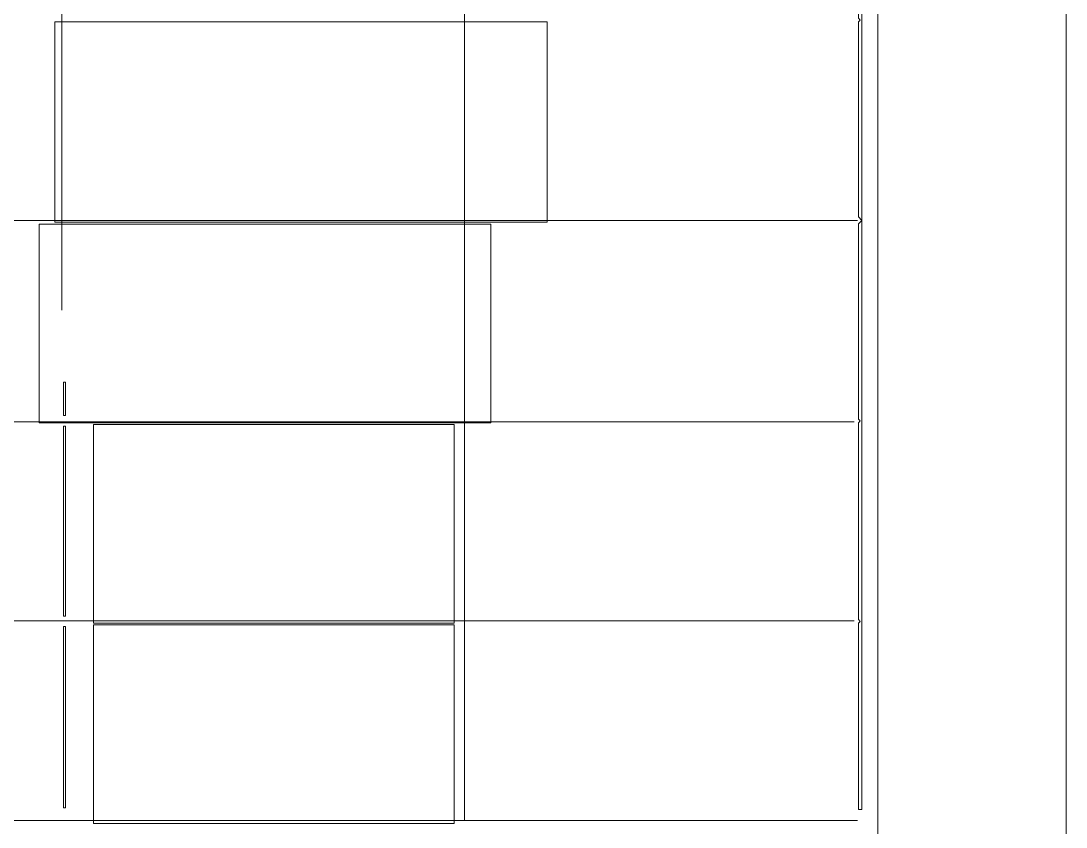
# Model space of a CAD drawing. Header units: millimetres. Extents: x 24 to 865, y 18 to 612.
# Drawn here: x 813.2 to 865.3, y 174.8 to 215 of the extents above; entities that cross this region are included whole.
import ezdxf

# ---------------------------------------------------------------- set-up
doc = ezdxf.new("R2010")
doc.units = ezdxf.units.MM
for name, color, linetype, lineweight in [('SIGNATURE_OVERLAY', 6, 'Continuous', 0), ('TRACE_CURVE', 6, 'Continuous', 0), ('TRACE_STRAIGHT', 5, 'Continuous', 0), ('TRACE_TEXT_SYMBOL', 6, 'Continuous', 0)]:
    doc.layers.add(name, color=color, linetype=linetype, lineweight=lineweight)
picture_1 = doc.add_image_def('image4.png', size_in_pixel=(280, 114))
picture_2 = doc.add_image_def('image5.png', size_in_pixel=(257, 113))
picture_3 = doc.add_image_def('image6.png', size_in_pixel=(205, 113))
picture_4 = doc.add_image_def('image7.png', size_in_pixel=(205, 113))

msp = doc.modelspace()

# ---------------------------------------------------------------- linework, layer by layer
at = {"layer": 'TRACE_CURVE', "color": 6}
msp.add_lwpolyline([(855.115, 244.694), (855.027, 244.606), (854.939, 244.606), (854.939, 235.148), (855.027, 235.06), (854.939, 234.973), (854.939, 225.164), (855.115, 224.989), (854.939, 224.814), (854.939, 215.092), (855.027, 215.005), (854.939, 214.917), (854.939, 205.196), (855.115, 205.021), (854.939, 204.846), (854.939, 195.124), (855.027, 195.037), (854.939, 194.949), (854.939, 185.141), (855.027, 185.053), (854.939, 184.965), (854.939, 175.682), (855.115, 175.682)], close=True, dxfattribs=at)
at = {"layer": 'TRACE_STRAIGHT', "color": 5}
for p, q in [((865.28, 611.852), (865.28, 18.127)), ((855.903, 601.456), (855.903, 27.883)), ((815.266, 264.983), (815.266, 200.554)), ((835.322, 264.983), (835.322, 175.135)), ((775.982, 205.026), (854.887, 205.026)), ((775.986, 194.993), (854.728, 194.993)), ((775.986, 185.087), (854.728, 185.087)), ((775.982, 175.135), (854.887, 175.135))]:
    msp.add_line(p, q, dxfattribs=at)
at = {"layer": 'TRACE_TEXT_SYMBOL', "color": 6}
for points in [[(815.354, 196.964), (815.354, 195.3), (815.442, 195.3), (815.442, 196.964)], [(815.354, 194.774), (815.354, 185.316), (815.442, 185.316), (815.442, 194.774)], [(815.354, 184.79), (815.354, 175.77), (815.442, 175.77), (815.442, 184.79)]]:
    msp.add_lwpolyline(points, close=True, dxfattribs=at)

# ---------------------------------------------------------------- pictures from other files: only their frames are drawn
at = {"layer": 'SIGNATURE_OVERLAY'}
image = msp.add_image(picture_1, insert=(814.916, 204.933), size_in_units=(24.522, 9.984), dxfattribs=at)
image.dxf.flags = 11
image = msp.add_image(picture_2, insert=(814.128, 194.949), size_in_units=(22.508, 9.896), dxfattribs=at)
image.dxf.flags = 11
image = msp.add_image(picture_3, insert=(816.843, 184.965), size_in_units=(17.954, 9.896), dxfattribs=at)
image.dxf.flags = 11
image = msp.add_image(picture_4, insert=(816.843, 174.981), size_in_units=(17.954, 9.896), dxfattribs=at)
image.dxf.flags = 11

doc.saveas('drawing.dxf')
